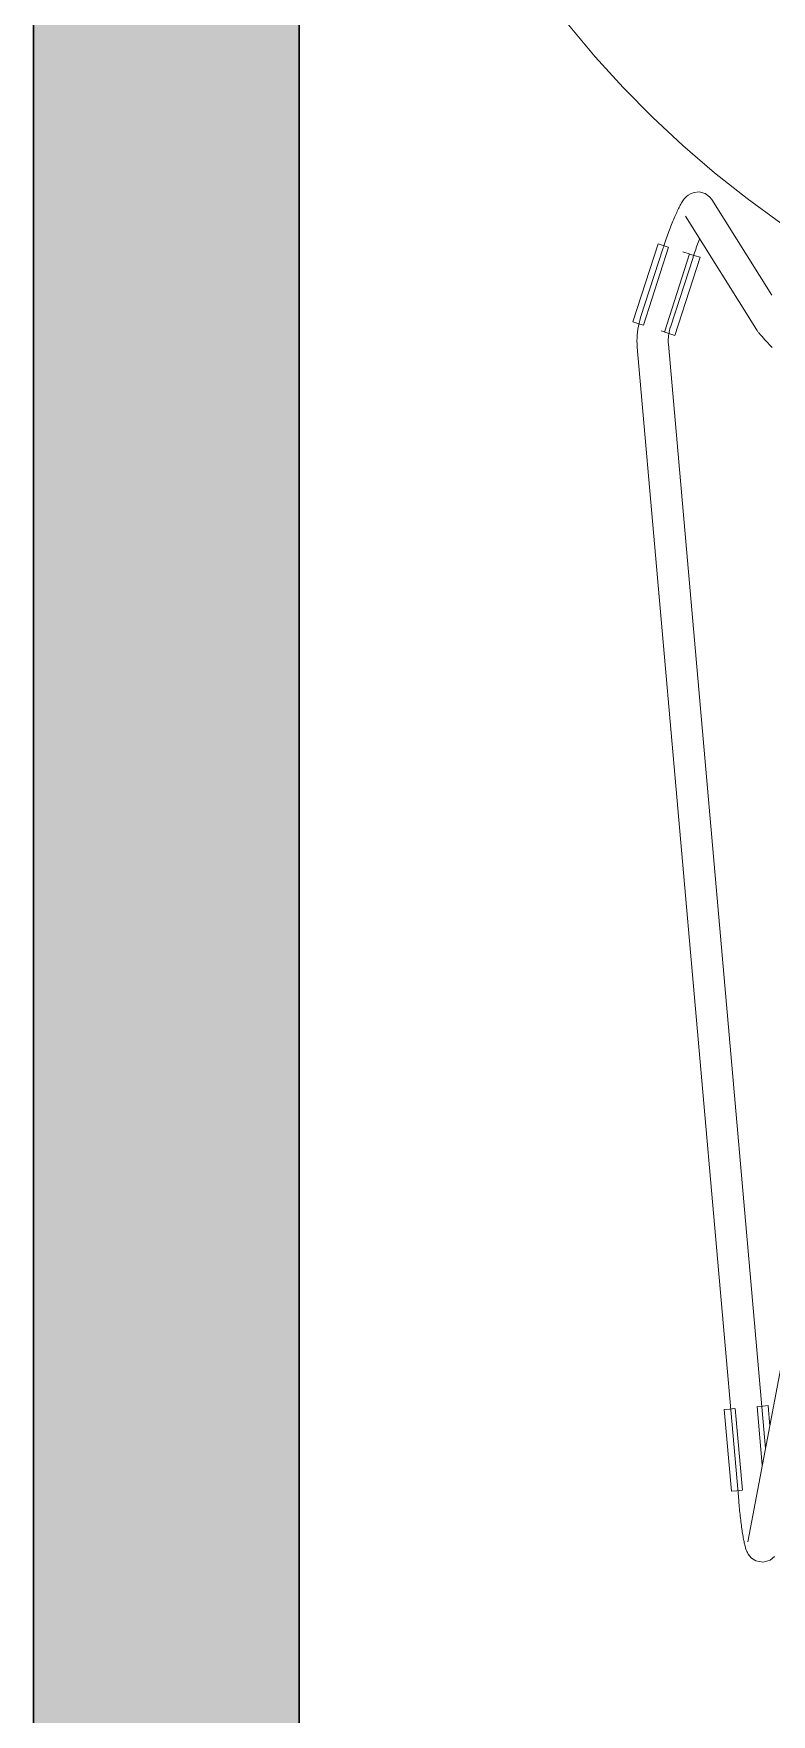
# Model space of a CAD drawing. Header units: millimetres. Extents: x 155927 to 326028, y -36033 to 97293.
# Drawn here: x 180975 to 181258, y 11404 to 12050 of the extents above; entities that cross this region are included whole.
import ezdxf

# ---------------------------------------------------------------- set-up
doc = ezdxf.new("R2010")
doc.units = ezdxf.units.MM
doc.header["$MEASUREMENT"] = 0
for name, color, linetype, lineweight in [('A-WALL-PATT', 7, 'CONTINUOUS', 9), ('I-FURN', 8, 'CONTINUOUS', 9), ('I-WALL', 7, 'CONTINUOUS', 9)]:
    doc.layers.add(name, color=color, linetype=linetype, lineweight=lineweight)

msp = doc.modelspace()

# ---------------------------------------------------------------- hatches: boundary and pattern name
at = {"layer": 'A-WALL-PATT'}
msp.add_hatch(color=256, dxfattribs=at).paths.add_polyline_path([(181071.01, 9369.61), (181076.83, 9369.61), (181076.83, 9398.58), (181071.01, 9398.58), (181071.01, 10198.58), (181076.83, 10198.58), (181076.83, 13505.61), (180974.83, 13505.61), (180974.83, 9369.61)], flags=0)

# ---------------------------------------------------------------- linework, layer by layer
at = {"layer": 'I-FURN'}
for p, q in [((181180.25, 12053.64), (181190.56, 12041.4)), ((181190.56, 12041.4), (181201.35, 12029.59)), ((181201.35, 12029.59), (181212.6, 12018.22)), ((181212.6, 12018.22), (181224.29, 12007.3)), ((181224.29, 12007.3), (181236.42, 11996.86)), ((181236.42, 11996.86), (181248.95, 11986.92)), ((181226.27, 11988.2), (181225.64, 11987.68)), ((181227.18, 11988.77), (181226.27, 11988.2)), ((181228.56, 11989.29), (181227.18, 11988.77)), ((181230.53, 11989.46), (181228.56, 11989.29)), ((181232.76, 11988.88), (181230.53, 11989.46)), ((181234.49, 11987.65), (181232.76, 11988.88)), ((181221.86, 11981.61), (181221.63, 11981.08)), ((181222.1, 11982.12), (181221.86, 11981.61)), ((181222.33, 11982.61), (181222.1, 11982.12)), ((181222.56, 11983.09), (181222.33, 11982.61)), ((181222.79, 11983.54), (181222.56, 11983.09)), ((181223.02, 11983.98), (181222.79, 11983.54)), ((181223.25, 11984.41), (181223.02, 11983.98)), ((181223.48, 11984.82), (181223.25, 11984.41)), ((181223.72, 11985.22), (181223.48, 11984.82)), ((181223.96, 11985.61), (181223.72, 11985.22)), ((181224.21, 11986), (181223.96, 11985.61)), ((181224.49, 11986.39), (181224.21, 11986)), ((181224.8, 11986.79), (181224.49, 11986.39)), ((181225.17, 11987.22), (181224.8, 11986.79)), ((181225.64, 11987.68), (181225.17, 11987.22)), ((181234.49, 11987.65), (181235.39, 11986.53)), ((181258.42, 11949.76), (181235.39, 11986.53)), ((181248.95, 11986.92), (181261.87, 11977.48)), ((181219.39, 11975.61), (181219.14, 11974.93)), ((181219.65, 11976.27), (181219.39, 11975.61)), ((181219.9, 11976.93), (181219.65, 11976.27)), ((181220.15, 11977.57), (181219.9, 11976.93)), ((181220.4, 11978.19), (181220.15, 11977.57)), ((181220.65, 11978.8), (181220.4, 11978.19)), ((181220.9, 11979.4), (181220.65, 11978.8)), ((181221.14, 11979.98), (181220.9, 11979.4)), ((181221.39, 11980.54), (181221.14, 11979.98)), ((181221.63, 11981.08), (181221.39, 11980.54)), ((181225.22, 11980.16), (181252.52, 11936.57)), ((181205.02, 11939.55), (181214.7, 11969.56)), ((181214.7, 11969.56), (181216.66, 11968.93)), ((181216.66, 11968.93), (181218.63, 11968.29)), ((181217.12, 11969.2), (181216.88, 11968.46)), ((181217.37, 11969.94), (181217.12, 11969.2)), ((181217.62, 11970.67), (181217.37, 11969.94)), ((181217.87, 11971.4), (181217.62, 11970.67)), ((181218.12, 11972.12), (181217.87, 11971.4)), ((181218.37, 11972.84), (181218.12, 11972.12)), ((181218.63, 11973.54), (181218.37, 11972.84)), ((181218.88, 11974.24), (181218.63, 11973.54)), ((181219.14, 11974.93), (181218.88, 11974.24)), ((181229.64, 11968.71), (181229.41, 11968.04)), ((181229.88, 11969.37), (181229.64, 11968.71)), ((181230.11, 11970.01), (181229.88, 11969.37)), ((181230.35, 11970.65), (181230.11, 11970.01)), ((181230.58, 11971.27), (181230.35, 11970.65)), ((181216.73, 11968.01), (181208.01, 11941.19)), ((181209.06, 11938.25), (181218.75, 11968.26)), ((181216.88, 11968.46), (181216.73, 11968.01)), ((181226.82, 11965.65), (181217.13, 11935.64)), ((181219.43, 11937.48), (181228.14, 11964.3)), ((181221.17, 11934.34), (181230.86, 11964.35)), ((181226.72, 11965.68), (181224.24, 11966.48)), ((181226.94, 11965.61), (181228.91, 11964.98)), ((181228.25, 11964.63), (181228.14, 11964.3)), ((181228.48, 11965.32), (181228.25, 11964.63)), ((181228.71, 11966.01), (181228.48, 11965.32)), ((181228.94, 11966.69), (181228.71, 11966.01)), ((181228.91, 11964.98), (181230.86, 11964.35)), ((181229.17, 11967.37), (181228.94, 11966.69)), ((181229.41, 11968.04), (181229.17, 11967.37)), ((181206.97, 11938.92), (181205.02, 11939.55)), ((181206.96, 11936.75), (181206.8, 11935.62)), ((181207.15, 11937.87), (181206.96, 11936.75)), ((181208.94, 11938.29), (181206.97, 11938.92)), ((181207.4, 11938.99), (181207.15, 11937.87)), ((181207.68, 11940.09), (181207.4, 11938.99)), ((181208.01, 11941.19), (181207.68, 11940.09)), ((181219.06, 11936.18), (181219.23, 11936.82)), ((181219.23, 11936.82), (181219.42, 11937.46)), ((181219.42, 11937.46), (181219.43, 11937.48)), ((181252.52, 11936.57), (181252.74, 11936.25)), ((181252.74, 11936.25), (181252.92, 11935.99)), ((181206.64, 11933.34), (181206.62, 11932.2)), ((181206.62, 11932.2), (181206.65, 11931.06)), ((181206.7, 11934.48), (181206.64, 11933.34)), ((181206.65, 11931.06), (181206.72, 11929.92)), ((181206.8, 11935.62), (181206.7, 11934.48)), ((181206.72, 11929.92), (181206.73, 11929.87)), ((181206.73, 11929.87), (181245.68, 11486.55)), ((181217.03, 11935.68), (181215.87, 11936.05)), ((181219.22, 11934.97), (181217.25, 11935.61)), ((181218.62, 11932.24), (181218.63, 11932.91)), ((181218.64, 11931.58), (181218.62, 11932.24)), ((181218.63, 11932.91), (181218.66, 11933.57)), ((181218.68, 11930.92), (181218.64, 11931.58)), ((181218.66, 11933.57), (181218.72, 11934.23)), ((181255.97, 11506.57), (181218.68, 11930.92)), ((181218.72, 11934.23), (181218.81, 11934.88)), ((181218.81, 11934.88), (181218.92, 11935.54)), ((181218.92, 11935.54), (181219.06, 11936.18)), ((181221.17, 11934.34), (181219.22, 11934.97)), ((181252.92, 11935.99), (181253.09, 11935.76)), ((181253.09, 11935.76), (181253.27, 11935.54)), ((181253.27, 11935.54), (181253.45, 11935.32)), ((181253.45, 11935.32), (181253.64, 11935.09)), ((181253.64, 11935.09), (181253.84, 11934.85)), ((181253.84, 11934.85), (181254.05, 11934.6)), ((181254.05, 11934.6), (181254.28, 11934.33)), ((181254.28, 11934.33), (181254.53, 11934.05)), ((181254.53, 11934.05), (181254.78, 11933.75)), ((181254.78, 11933.75), (181255.06, 11933.45)), ((181255.06, 11933.45), (181255.34, 11933.12)), ((181255.34, 11933.12), (181255.65, 11932.79)), ((181255.65, 11932.79), (181255.96, 11932.44)), ((181255.96, 11932.44), (181256.29, 11932.07)), ((181256.29, 11932.07), (181256.63, 11931.69)), ((181256.63, 11931.69), (181256.99, 11931.3)), ((181256.99, 11931.3), (181257.36, 11930.9)), ((181257.36, 11930.9), (181257.74, 11930.49)), ((181257.74, 11930.49), (181258.13, 11930.06)), ((181258.13, 11930.06), (181258.53, 11929.63)), ((181267.97, 11569.99), (181249.16, 11470.7)), ((181252.91, 11522.69), (181254.97, 11522.87)), ((181254.97, 11522.87), (181257.01, 11523.05)), ((181257.71, 11515.16), (181257.01, 11523.05)), ((181240.1, 11521.57), (181242.15, 11521.75)), ((181242.86, 11490.16), (181240.1, 11521.57)), ((181242.15, 11521.75), (181244.21, 11521.93)), ((181247.1, 11490.53), (181244.34, 11521.94)), ((181252.78, 11522.68), (181254.76, 11500.2)), ((181244.91, 11490.34), (181242.86, 11490.16)), ((181246.97, 11490.52), (181244.91, 11490.34)), ((181245.69, 11486.39), (181245.68, 11486.55)), ((181245.76, 11485.64), (181245.69, 11486.39)), ((181245.83, 11484.89), (181245.76, 11485.64)), ((181245.9, 11484.14), (181245.83, 11484.89)), ((181245.98, 11483.4), (181245.9, 11484.14)), ((181246.05, 11482.66), (181245.98, 11483.4)), ((181246.13, 11481.93), (181246.05, 11482.66)), ((181246.21, 11481.2), (181246.13, 11481.93)), ((181246.29, 11480.48), (181246.21, 11481.2)), ((181246.37, 11479.77), (181246.29, 11480.48)), ((181246.46, 11479.07), (181246.37, 11479.77)), ((181246.54, 11478.39), (181246.46, 11479.07)), ((181246.63, 11477.71), (181246.54, 11478.39)), ((181246.72, 11477.05), (181246.63, 11477.71)), ((181246.81, 11476.4), (181246.72, 11477.05)), ((181246.9, 11475.76), (181246.81, 11476.4)), ((181246.99, 11475.14), (181246.9, 11475.76)), ((181247.08, 11474.54), (181246.99, 11475.14)), ((181247.17, 11473.95), (181247.08, 11474.54)), ((181247.26, 11473.39), (181247.17, 11473.95)), ((181247.36, 11472.83), (181247.26, 11473.39)), ((181247.45, 11472.3), (181247.36, 11472.83)), ((181247.54, 11471.79), (181247.45, 11472.3)), ((181247.64, 11471.29), (181247.54, 11471.79)), ((181247.73, 11470.81), (181247.64, 11471.29)), ((181247.83, 11470.35), (181247.73, 11470.81)), ((181247.93, 11469.91), (181247.83, 11470.35)), ((181248.03, 11469.48), (181247.93, 11469.91)), ((181248.13, 11469.07), (181248.03, 11469.48)), ((181248.24, 11468.67), (181248.13, 11469.07)), ((181248.36, 11468.27), (181248.24, 11468.67)), ((181248.48, 11467.88), (181248.36, 11468.27)), ((181248.62, 11467.47), (181248.48, 11467.88)), ((181248.79, 11467.05), (181248.62, 11467.47)), ((181249.01, 11466.57), (181248.79, 11467.05)), ((181249.31, 11466.01), (181249.01, 11466.57)), ((181249.79, 11465.31), (181249.31, 11466.01)), ((181250.65, 11464.4), (181249.79, 11465.31)), ((181257.81, 11463.71), (181259.39, 11465.03)), ((181252.3, 11463.36), (181250.65, 11464.4)), ((181255.06, 11462.87), (181252.3, 11463.36)), ((181257.81, 11463.71), (181255.06, 11462.87))]:
    msp.add_line(p, q, dxfattribs=at)
at = {"layer": 'I-WALL', "lineweight": 30}
for p, q in [((180974.83, 13505.61), (180974.83, 9369.61)), ((181076.83, 10198.58), (181076.83, 13505.61))]:
    msp.add_line(p, q, dxfattribs=at)

doc.saveas('drawing.dxf')
